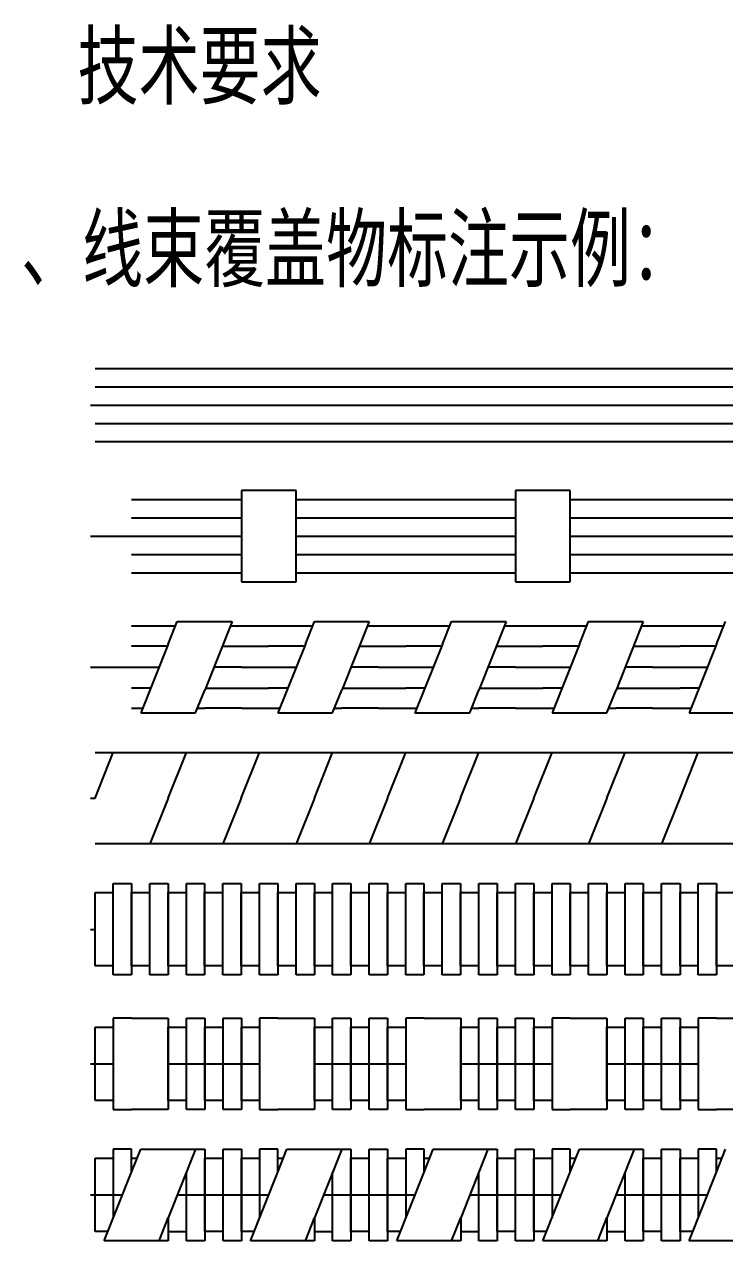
# Model space of a CAD drawing. Header units: inches. Extents: x 47316 to 59086, y 3141 to 11743.
# Drawn here: x 50306.6 to 50345, y 7560.2 to 7626.8 of the extents above; entities that cross this region are included whole.
import ezdxf

# ---------------------------------------------------------------- set-up
doc = ezdxf.new("R2010")
doc.units = ezdxf.units.IN
doc.header["$MEASUREMENT"] = 0
doc.styles.add('样式 100', font='SimSun.ttf', dxfattribs={"width": 0.7, "height": 3.5})

msp = doc.modelspace()

# ---------------------------------------------------------------- linework, layer by layer
at = {"color": 0, "lineweight": -3}
for p, q in [((50310.496, 7607.933), (50312.497, 7607.933)), ((50312.497, 7607.933), (50314.498, 7607.933)), ((50314.498, 7607.933), (50316.5, 7607.933)), ((50316.5, 7607.933), (50318.501, 7607.933)), ((50318.501, 7607.933), (50320.514, 7607.933)), ((50320.514, 7607.933), (50322.516, 7607.933)), ((50322.516, 7607.933), (50324.517, 7607.933)), ((50324.517, 7607.933), (50326.518, 7607.933)), ((50326.518, 7607.933), (50328.519, 7607.933)), ((50328.519, 7607.933), (50330.521, 7607.933)), ((50330.521, 7607.933), (50332.534, 7607.933)), ((50332.534, 7607.933), (50334.535, 7607.933)), ((50334.535, 7607.933), (50336.537, 7607.933)), ((50336.537, 7607.933), (50338.538, 7607.933)), ((50338.538, 7607.933), (50340.539, 7607.933)), ((50340.539, 7607.933), (50342.553, 7607.933)), ((50342.553, 7607.933), (50344.554, 7607.933)), ((50344.554, 7607.933), (50346.555, 7607.933)), ((50310.496, 7606.932), (50312.497, 7606.932)), ((50312.497, 7606.932), (50314.498, 7606.932)), ((50314.498, 7606.932), (50316.5, 7606.932)), ((50316.5, 7606.932), (50318.501, 7606.932)), ((50318.501, 7606.932), (50320.514, 7606.932)), ((50320.514, 7606.932), (50322.516, 7606.932)), ((50322.516, 7606.932), (50324.517, 7606.932)), ((50324.517, 7606.932), (50326.518, 7606.932)), ((50326.518, 7606.932), (50328.519, 7606.932)), ((50328.519, 7606.932), (50330.521, 7606.932)), ((50330.521, 7606.932), (50332.534, 7606.932)), ((50332.534, 7606.932), (50334.535, 7606.932)), ((50334.535, 7606.932), (50336.537, 7606.932)), ((50336.537, 7606.932), (50338.538, 7606.932)), ((50338.538, 7606.932), (50340.539, 7606.932)), ((50340.539, 7606.932), (50342.553, 7606.932)), ((50342.553, 7606.932), (50344.554, 7606.932)), ((50344.554, 7606.932), (50346.555, 7606.932)), ((50310.249, 7605.932), (50310.496, 7605.932)), ((50310.496, 7605.932), (50312.497, 7605.932)), ((50312.497, 7605.932), (50314.498, 7605.932)), ((50314.498, 7605.932), (50316.5, 7605.932)), ((50316.5, 7605.932), (50318.501, 7605.932)), ((50318.501, 7605.932), (50320.514, 7605.932)), ((50320.514, 7605.932), (50322.516, 7605.932)), ((50322.516, 7605.932), (50324.517, 7605.932)), ((50324.517, 7605.932), (50326.518, 7605.932)), ((50326.518, 7605.932), (50328.519, 7605.932)), ((50328.519, 7605.932), (50330.521, 7605.932)), ((50330.521, 7605.932), (50332.534, 7605.932)), ((50332.534, 7605.932), (50334.535, 7605.932)), ((50334.535, 7605.932), (50336.537, 7605.932)), ((50336.537, 7605.932), (50338.538, 7605.932)), ((50338.538, 7605.932), (50340.539, 7605.932)), ((50340.539, 7605.932), (50342.553, 7605.932)), ((50342.553, 7605.932), (50344.554, 7605.932)), ((50344.554, 7605.932), (50346.555, 7605.932)), ((50310.496, 7604.931), (50312.497, 7604.931)), ((50312.497, 7604.931), (50314.498, 7604.931)), ((50314.498, 7604.931), (50316.5, 7604.931)), ((50316.5, 7604.931), (50318.501, 7604.931)), ((50318.501, 7604.931), (50320.514, 7604.931)), ((50320.514, 7604.931), (50322.516, 7604.931)), ((50322.516, 7604.931), (50324.517, 7604.931)), ((50324.517, 7604.931), (50326.518, 7604.931)), ((50326.518, 7604.931), (50328.519, 7604.931)), ((50328.519, 7604.931), (50330.521, 7604.931)), ((50330.521, 7604.931), (50332.534, 7604.931)), ((50332.534, 7604.931), (50334.535, 7604.931)), ((50334.535, 7604.931), (50336.537, 7604.931)), ((50336.537, 7604.931), (50338.538, 7604.931)), ((50338.538, 7604.931), (50340.539, 7604.931)), ((50340.539, 7604.931), (50342.553, 7604.931)), ((50342.553, 7604.931), (50344.554, 7604.931)), ((50344.554, 7604.931), (50346.555, 7604.931)), ((50310.496, 7603.93), (50312.497, 7603.93)), ((50312.497, 7603.93), (50314.498, 7603.93)), ((50314.498, 7603.93), (50316.5, 7603.93)), ((50316.5, 7603.93), (50318.501, 7603.93)), ((50318.501, 7603.93), (50320.514, 7603.93)), ((50320.514, 7603.93), (50322.516, 7603.93)), ((50322.516, 7603.93), (50324.517, 7603.93)), ((50324.517, 7603.93), (50326.518, 7603.93)), ((50326.518, 7603.93), (50328.519, 7603.93)), ((50328.519, 7603.93), (50330.521, 7603.93)), ((50330.521, 7603.93), (50332.534, 7603.93)), ((50332.534, 7603.93), (50334.535, 7603.93)), ((50334.535, 7603.93), (50336.537, 7603.93)), ((50336.537, 7603.93), (50338.538, 7603.93)), ((50338.538, 7603.93), (50340.539, 7603.93)), ((50340.539, 7603.93), (50342.553, 7603.93)), ((50342.553, 7603.93), (50344.554, 7603.93)), ((50344.554, 7603.93), (50346.555, 7603.93)), ((50312.497, 7600.756), (50314.511, 7600.756)), ((50314.511, 7600.756), (50316.512, 7600.756)), ((50316.512, 7600.756), (50318.513, 7600.756)), ((50320.008, 7601.262), (50318.513, 7601.262)), ((50318.513, 7601.262), (50318.513, 7596.247)), ((50321.515, 7601.262), (50320.008, 7601.262)), ((50321.515, 7596.247), (50321.515, 7601.262)), ((50321.515, 7600.756), (50323.516, 7600.756)), ((50323.516, 7600.756), (50325.518, 7600.756)), ((50325.518, 7600.756), (50327.519, 7600.756)), ((50327.519, 7600.756), (50329.532, 7600.756)), ((50329.532, 7600.756), (50331.534, 7600.756)), ((50331.534, 7600.756), (50333.535, 7600.756)), ((50335.042, 7601.262), (50333.535, 7601.262)), ((50333.535, 7601.262), (50333.535, 7596.247)), ((50336.537, 7601.262), (50335.042, 7601.262)), ((50336.537, 7596.247), (50336.537, 7601.262)), ((50336.537, 7600.756), (50338.538, 7600.756)), ((50338.538, 7600.756), (50340.539, 7600.756)), ((50340.539, 7600.756), (50342.553, 7600.756)), ((50342.553, 7600.756), (50344.554, 7600.756)), ((50344.554, 7600.756), (50346.555, 7600.756)), ((50312.497, 7599.755), (50314.511, 7599.755)), ((50314.511, 7599.755), (50316.512, 7599.755)), ((50316.512, 7599.755), (50318.513, 7599.755)), ((50321.515, 7599.755), (50323.516, 7599.755)), ((50323.516, 7599.755), (50325.518, 7599.755)), ((50325.518, 7599.755), (50327.519, 7599.755)), ((50327.519, 7599.755), (50329.532, 7599.755)), ((50329.532, 7599.755), (50331.534, 7599.755)), ((50331.534, 7599.755), (50333.535, 7599.755)), ((50336.537, 7599.755), (50338.538, 7599.755)), ((50338.538, 7599.755), (50340.539, 7599.755)), ((50340.539, 7599.755), (50342.553, 7599.755)), ((50342.553, 7599.755), (50344.554, 7599.755)), ((50344.554, 7599.755), (50346.555, 7599.755)), ((50310.249, 7598.754), (50312.497, 7598.754)), ((50312.497, 7598.754), (50314.511, 7598.754)), ((50314.511, 7598.754), (50316.512, 7598.754)), ((50316.512, 7598.754), (50318.513, 7598.754)), ((50321.515, 7598.754), (50323.516, 7598.754)), ((50323.516, 7598.754), (50325.518, 7598.754)), ((50325.518, 7598.754), (50327.519, 7598.754)), ((50327.519, 7598.754), (50329.532, 7598.754)), ((50329.532, 7598.754), (50331.534, 7598.754)), ((50331.534, 7598.754), (50333.535, 7598.754)), ((50336.537, 7598.754), (50338.538, 7598.754)), ((50338.538, 7598.754), (50340.539, 7598.754)), ((50340.539, 7598.754), (50342.553, 7598.754)), ((50342.553, 7598.754), (50344.554, 7598.754)), ((50344.554, 7598.754), (50346.555, 7598.754)), ((50312.497, 7597.754), (50314.511, 7597.754)), ((50314.511, 7597.754), (50316.512, 7597.754)), ((50316.512, 7597.754), (50318.513, 7597.754)), ((50321.515, 7597.754), (50323.516, 7597.754)), ((50323.516, 7597.754), (50325.518, 7597.754)), ((50325.518, 7597.754), (50327.519, 7597.754)), ((50327.519, 7597.754), (50329.532, 7597.754)), ((50329.532, 7597.754), (50331.534, 7597.754)), ((50331.534, 7597.754), (50333.535, 7597.754)), ((50336.537, 7597.754), (50338.538, 7597.754)), ((50338.538, 7597.754), (50340.539, 7597.754)), ((50340.539, 7597.754), (50342.553, 7597.754)), ((50342.553, 7597.754), (50344.554, 7597.754)), ((50344.554, 7597.754), (50346.555, 7597.754)), ((50312.497, 7596.753), (50314.511, 7596.753)), ((50314.511, 7596.753), (50316.512, 7596.753)), ((50316.512, 7596.753), (50318.513, 7596.753)), ((50321.515, 7596.753), (50323.516, 7596.753)), ((50323.516, 7596.753), (50325.518, 7596.753)), ((50325.518, 7596.753), (50327.519, 7596.753)), ((50327.519, 7596.753), (50329.532, 7596.753)), ((50329.532, 7596.753), (50331.534, 7596.753)), ((50331.534, 7596.753), (50333.535, 7596.753)), ((50336.537, 7596.753), (50338.538, 7596.753)), ((50338.538, 7596.753), (50340.539, 7596.753)), ((50340.539, 7596.753), (50342.553, 7596.753)), ((50342.553, 7596.753), (50344.554, 7596.753)), ((50344.554, 7596.753), (50346.555, 7596.753)), ((50318.513, 7596.247), (50320.008, 7596.247)), ((50320.008, 7596.247), (50321.515, 7596.247)), ((50333.535, 7596.247), (50335.042, 7596.247)), ((50335.042, 7596.247), (50336.537, 7596.247)), ((50314.498, 7592.837), (50315.005, 7594.085)), ((50315.005, 7594.085), (50316.512, 7594.085)), ((50316.512, 7594.085), (50318.007, 7594.085)), ((50318.007, 7594.085), (50316.512, 7590.329)), ((50322.022, 7592.837), (50322.516, 7594.085)), ((50322.516, 7594.085), (50324.023, 7594.085)), ((50324.023, 7594.085), (50325.518, 7594.085)), ((50325.518, 7594.085), (50324.023, 7590.329)), ((50329.532, 7592.837), (50330.027, 7594.085)), ((50330.027, 7594.085), (50331.534, 7594.085)), ((50331.534, 7594.085), (50333.028, 7594.085)), ((50333.028, 7594.085), (50331.534, 7590.329)), ((50337.043, 7592.837), (50337.537, 7594.085)), ((50337.537, 7594.085), (50339.044, 7594.085)), ((50339.044, 7594.085), (50340.539, 7594.085)), ((50340.539, 7594.085), (50339.044, 7590.329)), ((50344.554, 7592.837), (50345.048, 7594.085)), ((50312.497, 7593.838), (50314.498, 7593.838)), ((50314.498, 7593.838), (50314.906, 7593.838)), ((50317.908, 7593.838), (50318.513, 7593.838)), ((50318.513, 7593.838), (50320.008, 7593.838)), ((50320.008, 7593.838), (50322.022, 7593.838)), ((50322.022, 7593.838), (50322.417, 7593.838)), ((50325.419, 7593.838), (50326.024, 7593.838)), ((50326.024, 7593.838), (50327.519, 7593.838)), ((50327.519, 7593.838), (50329.532, 7593.838)), ((50329.532, 7593.838), (50329.928, 7593.838)), ((50332.93, 7593.838), (50333.535, 7593.838)), ((50333.535, 7593.838), (50335.03, 7593.838)), ((50335.042, 7593.838), (50337.043, 7593.838)), ((50337.043, 7593.838), (50337.438, 7593.838)), ((50340.44, 7593.838), (50341.046, 7593.838)), ((50341.046, 7593.838), (50342.553, 7593.838)), ((50342.553, 7593.838), (50344.554, 7593.838)), ((50344.554, 7593.838), (50344.949, 7593.838)), ((50314.449, 7592.726), (50312.497, 7592.726)), ((50314.498, 7592.837), (50313.004, 7589.082)), ((50317.463, 7592.726), (50318.513, 7592.726)), ((50318.513, 7592.726), (50320.008, 7592.726)), ((50321.96, 7592.726), (50320.008, 7592.726)), ((50322.022, 7592.837), (50320.514, 7589.082)), ((50324.974, 7592.726), (50326.024, 7592.726)), ((50326.024, 7592.726), (50327.519, 7592.726)), ((50329.483, 7592.726), (50327.519, 7592.726)), ((50329.532, 7592.837), (50328.025, 7589.082)), ((50332.485, 7592.726), (50333.535, 7592.726)), ((50333.535, 7592.726), (50335.03, 7592.726)), ((50336.994, 7592.726), (50335.042, 7592.726)), ((50337.043, 7592.837), (50335.536, 7589.082)), ((50339.996, 7592.726), (50341.046, 7592.726)), ((50341.046, 7592.726), (50342.553, 7592.726)), ((50344.505, 7592.726), (50342.553, 7592.726)), ((50344.554, 7592.837), (50343.047, 7589.082)), ((50310.249, 7591.577), (50312.497, 7591.577)), ((50312.497, 7591.577), (50314.004, 7591.577)), ((50318.513, 7591.577), (50317.006, 7591.577)), ((50318.513, 7591.577), (50320.008, 7591.577)), ((50320.008, 7591.577), (50321.515, 7591.577)), ((50326.024, 7591.577), (50324.517, 7591.577)), ((50326.024, 7591.577), (50327.519, 7591.577)), ((50327.519, 7591.577), (50329.026, 7591.577)), ((50333.535, 7591.577), (50332.028, 7591.577)), ((50333.535, 7591.577), (50335.03, 7591.577)), ((50335.03, 7591.577), (50335.042, 7591.577)), ((50335.042, 7591.577), (50336.537, 7591.577)), ((50341.046, 7591.577), (50339.539, 7591.577)), ((50341.046, 7591.577), (50342.553, 7591.577)), ((50342.553, 7591.577), (50344.047, 7591.577)), ((50313.547, 7590.428), (50312.497, 7590.428)), ((50316.006, 7589.082), (50316.512, 7590.329)), ((50316.561, 7590.428), (50318.513, 7590.428)), ((50318.513, 7590.428), (50320.008, 7590.428)), ((50321.058, 7590.428), (50320.008, 7590.428)), ((50323.516, 7589.082), (50324.023, 7590.329)), ((50324.072, 7590.428), (50326.024, 7590.428)), ((50326.024, 7590.428), (50327.519, 7590.428)), ((50328.581, 7590.428), (50327.519, 7590.428)), ((50331.027, 7589.082), (50331.534, 7590.329)), ((50331.583, 7590.428), (50333.535, 7590.428)), ((50333.535, 7590.428), (50335.03, 7590.428)), ((50336.092, 7590.428), (50335.042, 7590.428)), ((50338.538, 7589.082), (50339.044, 7590.329)), ((50339.094, 7590.428), (50341.046, 7590.428)), ((50341.046, 7590.428), (50342.553, 7590.428)), ((50343.603, 7590.428), (50342.553, 7590.428)), ((50312.497, 7589.329), (50313.103, 7589.329)), ((50313.004, 7589.082), (50314.498, 7589.082)), ((50314.498, 7589.082), (50316.006, 7589.082)), ((50316.104, 7589.329), (50316.512, 7589.329)), ((50318.513, 7589.329), (50316.512, 7589.329)), ((50318.513, 7589.329), (50320.008, 7589.329)), ((50320.008, 7589.329), (50320.613, 7589.329)), ((50320.514, 7589.082), (50322.022, 7589.082)), ((50322.022, 7589.082), (50323.516, 7589.082)), ((50323.615, 7589.329), (50324.023, 7589.329)), ((50326.024, 7589.329), (50324.023, 7589.329)), ((50326.024, 7589.329), (50327.519, 7589.329)), ((50327.519, 7589.329), (50328.124, 7589.329)), ((50328.025, 7589.082), (50329.532, 7589.082)), ((50329.532, 7589.082), (50331.027, 7589.082)), ((50331.126, 7589.329), (50331.534, 7589.329)), ((50333.535, 7589.329), (50331.534, 7589.329)), ((50333.535, 7589.329), (50335.03, 7589.329)), ((50335.042, 7589.329), (50335.635, 7589.329)), ((50335.536, 7589.082), (50337.043, 7589.082)), ((50337.043, 7589.082), (50338.538, 7589.082)), ((50338.637, 7589.329), (50339.044, 7589.329)), ((50341.046, 7589.329), (50339.044, 7589.329)), ((50341.046, 7589.329), (50342.553, 7589.329)), ((50342.553, 7589.329), (50343.146, 7589.329)), ((50343.047, 7589.082), (50344.554, 7589.082)), ((50344.554, 7589.082), (50346.049, 7589.082)), ((50310.496, 7584.4), (50311.497, 7586.908)), ((50310.496, 7586.908), (50312.497, 7586.908)), ((50312.497, 7586.908), (50314.498, 7586.908)), ((50314.498, 7584.4), (50315.499, 7586.908)), ((50314.498, 7586.908), (50316.5, 7586.908)), ((50316.5, 7586.908), (50318.501, 7586.908)), ((50318.501, 7584.4), (50319.502, 7586.908)), ((50318.501, 7586.908), (50320.514, 7586.908)), ((50320.514, 7586.908), (50322.516, 7586.908)), ((50322.516, 7584.4), (50323.516, 7586.908)), ((50322.516, 7586.908), (50324.517, 7586.908)), ((50324.517, 7586.908), (50326.518, 7586.908)), ((50326.518, 7584.4), (50327.519, 7586.908)), ((50326.518, 7586.908), (50328.519, 7586.908)), ((50328.519, 7586.908), (50330.521, 7586.908)), ((50330.521, 7584.4), (50331.534, 7586.908)), ((50330.521, 7586.908), (50332.534, 7586.908)), ((50332.534, 7586.908), (50334.535, 7586.908)), ((50334.535, 7584.4), (50335.536, 7586.908)), ((50334.535, 7586.908), (50336.537, 7586.908)), ((50336.537, 7586.908), (50338.538, 7586.908)), ((50338.538, 7584.4), (50339.539, 7586.908)), ((50338.538, 7586.908), (50340.539, 7586.908)), ((50340.539, 7586.908), (50342.54, 7586.908)), ((50342.553, 7584.4), (50343.553, 7586.908)), ((50342.553, 7586.908), (50344.554, 7586.908)), ((50344.554, 7586.908), (50346.555, 7586.908)), ((50310.249, 7584.4), (50310.496, 7584.4)), ((50314.498, 7584.4), (50313.498, 7581.904)), ((50318.501, 7584.4), (50317.5, 7581.904)), ((50322.516, 7584.4), (50321.515, 7581.904)), ((50326.518, 7584.4), (50325.518, 7581.904)), ((50330.521, 7584.4), (50329.52, 7581.904)), ((50334.535, 7584.4), (50333.535, 7581.904)), ((50338.538, 7584.4), (50337.537, 7581.904)), ((50342.54, 7584.4), (50341.54, 7581.904)), ((50312.497, 7581.904), (50310.496, 7581.904)), ((50314.498, 7581.904), (50312.497, 7581.904)), ((50316.5, 7581.904), (50314.498, 7581.904)), ((50318.501, 7581.904), (50316.5, 7581.904)), ((50320.514, 7581.904), (50318.501, 7581.904)), ((50322.516, 7581.904), (50320.514, 7581.904)), ((50324.517, 7581.904), (50322.516, 7581.904)), ((50326.518, 7581.904), (50324.517, 7581.904)), ((50328.519, 7581.904), (50326.518, 7581.904)), ((50330.521, 7581.904), (50328.519, 7581.904)), ((50332.534, 7581.904), (50330.521, 7581.904)), ((50334.535, 7581.904), (50332.534, 7581.904)), ((50336.537, 7581.904), (50334.535, 7581.904)), ((50338.538, 7581.904), (50336.537, 7581.904)), ((50340.539, 7581.904), (50338.538, 7581.904)), ((50342.54, 7581.904), (50340.539, 7581.904)), ((50344.554, 7581.904), (50342.553, 7581.904)), ((50346.555, 7581.904), (50344.554, 7581.904)), ((50311.497, 7579.73), (50312.497, 7579.73)), ((50311.497, 7574.727), (50311.497, 7579.73)), ((50312.497, 7579.73), (50312.497, 7574.727)), ((50313.498, 7579.73), (50314.498, 7579.73)), ((50313.498, 7574.727), (50313.498, 7579.73)), ((50314.498, 7579.73), (50314.498, 7574.727)), ((50315.499, 7579.73), (50316.5, 7579.73)), ((50315.499, 7574.727), (50315.499, 7579.73)), ((50316.5, 7579.73), (50316.5, 7574.727)), ((50317.5, 7579.73), (50318.501, 7579.73)), ((50317.5, 7574.727), (50317.5, 7579.73)), ((50318.501, 7579.73), (50318.501, 7574.727)), ((50319.502, 7579.73), (50320.514, 7579.73)), ((50319.502, 7574.727), (50319.502, 7579.73)), ((50320.514, 7579.73), (50320.514, 7574.727)), ((50321.515, 7579.73), (50322.516, 7579.73)), ((50321.515, 7574.727), (50321.515, 7579.73)), ((50322.516, 7579.73), (50322.516, 7574.727)), ((50323.516, 7579.73), (50324.517, 7579.73)), ((50323.516, 7574.727), (50323.516, 7579.73)), ((50324.517, 7579.73), (50324.517, 7574.727)), ((50325.518, 7579.73), (50326.518, 7579.73)), ((50325.518, 7574.727), (50325.518, 7579.73)), ((50326.518, 7579.73), (50326.518, 7574.727)), ((50327.519, 7579.73), (50328.519, 7579.73)), ((50327.519, 7574.727), (50327.519, 7579.73)), ((50328.519, 7579.73), (50328.519, 7574.727)), ((50329.52, 7579.73), (50330.521, 7579.73)), ((50329.52, 7574.727), (50329.52, 7579.73)), ((50330.521, 7579.73), (50330.521, 7574.727)), ((50331.534, 7579.73), (50332.534, 7579.73)), ((50331.534, 7574.727), (50331.534, 7579.73)), ((50332.534, 7579.73), (50332.534, 7574.727)), ((50333.535, 7579.73), (50334.535, 7579.73)), ((50333.535, 7574.727), (50333.535, 7579.73)), ((50334.535, 7579.73), (50334.535, 7574.727)), ((50335.536, 7579.73), (50336.537, 7579.73)), ((50335.536, 7574.727), (50335.536, 7579.73)), ((50336.537, 7579.73), (50336.537, 7574.727)), ((50337.537, 7579.73), (50338.538, 7579.73)), ((50337.537, 7574.727), (50337.537, 7579.73)), ((50338.538, 7579.73), (50338.538, 7574.727)), ((50339.539, 7579.73), (50340.539, 7579.73)), ((50339.539, 7574.727), (50339.539, 7579.73)), ((50340.539, 7579.73), (50340.539, 7574.727)), ((50341.54, 7579.73), (50342.553, 7579.73)), ((50341.54, 7574.727), (50341.54, 7579.73)), ((50342.553, 7579.73), (50342.553, 7574.727)), ((50343.553, 7579.73), (50344.554, 7579.73)), ((50343.553, 7574.727), (50343.553, 7579.73)), ((50344.554, 7579.73), (50344.554, 7574.727)), ((50310.496, 7575.221), (50310.496, 7579.236)), ((50310.496, 7579.236), (50311.497, 7579.236)), ((50312.497, 7575.221), (50312.497, 7579.236)), ((50312.497, 7579.236), (50313.498, 7579.236)), ((50314.498, 7575.221), (50314.498, 7579.236)), ((50314.498, 7579.236), (50315.499, 7579.236)), ((50316.5, 7575.221), (50316.5, 7579.236)), ((50316.5, 7579.236), (50317.5, 7579.236)), ((50318.501, 7575.221), (50318.501, 7579.236)), ((50318.501, 7579.236), (50319.502, 7579.236)), ((50320.514, 7575.221), (50320.514, 7579.236)), ((50320.514, 7579.236), (50321.515, 7579.236)), ((50322.516, 7575.221), (50322.516, 7579.236)), ((50322.516, 7579.236), (50323.516, 7579.236)), ((50324.517, 7575.221), (50324.517, 7579.236)), ((50324.517, 7579.236), (50325.518, 7579.236)), ((50326.518, 7575.221), (50326.518, 7579.236)), ((50326.518, 7579.236), (50327.519, 7579.236)), ((50328.519, 7575.221), (50328.519, 7579.236)), ((50328.519, 7579.236), (50329.52, 7579.236)), ((50330.521, 7575.221), (50330.521, 7579.236)), ((50330.521, 7579.236), (50331.534, 7579.236)), ((50332.534, 7575.221), (50332.534, 7579.236)), ((50332.534, 7579.236), (50333.535, 7579.236)), ((50334.535, 7575.221), (50334.535, 7579.236)), ((50334.535, 7579.236), (50335.536, 7579.236)), ((50336.537, 7575.221), (50336.537, 7579.236)), ((50336.537, 7579.236), (50337.537, 7579.236)), ((50338.538, 7575.221), (50338.538, 7579.236)), ((50338.538, 7579.236), (50339.539, 7579.236)), ((50340.539, 7575.221), (50340.539, 7579.236)), ((50340.539, 7579.236), (50341.54, 7579.236)), ((50342.553, 7575.221), (50342.553, 7579.236)), ((50342.553, 7579.236), (50343.553, 7579.236)), ((50344.554, 7575.221), (50344.554, 7579.236)), ((50344.554, 7579.236), (50345.555, 7579.236)), ((50310.249, 7577.223), (50310.496, 7577.223)), ((50311.497, 7575.221), (50310.496, 7575.221)), ((50312.497, 7574.727), (50311.497, 7574.727)), ((50313.498, 7575.221), (50312.497, 7575.221)), ((50314.498, 7574.727), (50313.498, 7574.727)), ((50315.499, 7575.221), (50314.498, 7575.221)), ((50316.5, 7574.727), (50315.499, 7574.727)), ((50317.5, 7575.221), (50316.5, 7575.221)), ((50318.501, 7574.727), (50317.5, 7574.727)), ((50319.502, 7575.221), (50318.501, 7575.221)), ((50320.514, 7574.727), (50319.502, 7574.727)), ((50321.515, 7575.221), (50320.514, 7575.221)), ((50322.516, 7574.727), (50321.515, 7574.727)), ((50323.516, 7575.221), (50322.516, 7575.221)), ((50324.517, 7574.727), (50323.516, 7574.727)), ((50325.518, 7575.221), (50324.517, 7575.221)), ((50326.518, 7574.727), (50325.518, 7574.727)), ((50327.519, 7575.221), (50326.518, 7575.221)), ((50328.519, 7574.727), (50327.519, 7574.727)), ((50329.52, 7575.221), (50328.519, 7575.221)), ((50330.521, 7574.727), (50329.52, 7574.727)), ((50331.534, 7575.221), (50330.521, 7575.221)), ((50332.534, 7574.727), (50331.534, 7574.727)), ((50333.535, 7575.221), (50332.534, 7575.221)), ((50334.535, 7574.727), (50333.535, 7574.727)), ((50335.536, 7575.221), (50334.535, 7575.221)), ((50336.537, 7574.727), (50335.536, 7574.727)), ((50337.537, 7575.221), (50336.537, 7575.221)), ((50338.538, 7574.727), (50337.537, 7574.727)), ((50339.539, 7575.221), (50338.538, 7575.221)), ((50340.539, 7574.727), (50339.539, 7574.727)), ((50341.54, 7575.221), (50340.539, 7575.221)), ((50342.553, 7574.727), (50341.54, 7574.727)), ((50343.553, 7575.221), (50342.553, 7575.221)), ((50344.554, 7574.727), (50343.553, 7574.727)), ((50345.555, 7575.221), (50344.554, 7575.221)), ((50312.497, 7572.355), (50311.497, 7572.355)), ((50311.497, 7572.355), (50311.497, 7567.352)), ((50312.497, 7572.355), (50314.498, 7572.355)), ((50314.498, 7572.355), (50314.498, 7567.352)), ((50315.511, 7572.355), (50316.512, 7572.355)), ((50315.511, 7567.352), (50315.511, 7572.355)), ((50316.512, 7572.355), (50316.512, 7567.352)), ((50317.513, 7572.355), (50318.513, 7572.355)), ((50317.513, 7567.352), (50317.513, 7572.355)), ((50318.513, 7572.355), (50318.513, 7567.352)), ((50320.514, 7572.355), (50319.514, 7572.355)), ((50319.514, 7572.355), (50319.514, 7567.352)), ((50320.514, 7572.355), (50322.516, 7572.355)), ((50322.516, 7572.355), (50322.516, 7567.352)), ((50323.516, 7572.355), (50324.517, 7572.355)), ((50323.516, 7567.352), (50323.516, 7572.355)), ((50324.517, 7572.355), (50324.517, 7567.352)), ((50325.518, 7572.355), (50326.518, 7572.355)), ((50325.518, 7567.352), (50325.518, 7572.355)), ((50326.518, 7572.355), (50326.518, 7567.352)), ((50328.532, 7572.355), (50327.519, 7572.355)), ((50327.519, 7572.355), (50327.519, 7567.352)), ((50328.532, 7572.355), (50330.533, 7572.355)), ((50330.533, 7572.355), (50330.533, 7567.352)), ((50331.534, 7572.355), (50332.534, 7572.355)), ((50331.534, 7567.352), (50331.534, 7572.355)), ((50332.534, 7572.355), (50332.534, 7567.352)), ((50333.535, 7572.355), (50334.535, 7572.355)), ((50333.535, 7567.352), (50333.535, 7572.355)), ((50334.535, 7572.355), (50334.535, 7567.352)), ((50336.537, 7572.355), (50335.536, 7572.355)), ((50335.536, 7572.355), (50335.536, 7567.352)), ((50336.537, 7572.355), (50338.538, 7572.355)), ((50338.538, 7572.355), (50338.538, 7567.352)), ((50339.539, 7572.355), (50340.539, 7572.355)), ((50339.539, 7567.352), (50339.539, 7572.355)), ((50340.539, 7572.355), (50340.539, 7567.352)), ((50341.54, 7572.355), (50342.553, 7572.355)), ((50341.54, 7567.352), (50341.54, 7572.355)), ((50342.553, 7572.355), (50342.553, 7567.352)), ((50344.554, 7572.355), (50343.553, 7572.355)), ((50343.553, 7572.355), (50343.553, 7567.352)), ((50344.554, 7572.355), (50346.555, 7572.355)), ((50310.496, 7567.859), (50310.496, 7571.861)), ((50310.496, 7571.861), (50311.497, 7571.861)), ((50314.498, 7567.859), (50314.498, 7571.861)), ((50314.498, 7571.861), (50315.511, 7571.861)), ((50316.512, 7567.859), (50316.512, 7571.861)), ((50316.512, 7571.861), (50317.513, 7571.861)), ((50318.513, 7567.859), (50318.513, 7571.861)), ((50318.513, 7571.861), (50319.514, 7571.861)), ((50322.516, 7567.859), (50322.516, 7571.861)), ((50322.516, 7571.861), (50323.516, 7571.861)), ((50324.517, 7567.859), (50324.517, 7571.861)), ((50324.517, 7571.861), (50325.518, 7571.861)), ((50326.518, 7567.859), (50326.518, 7571.861)), ((50326.518, 7571.861), (50327.519, 7571.861)), ((50330.533, 7567.859), (50330.533, 7571.861)), ((50330.533, 7571.861), (50331.534, 7571.861)), ((50332.534, 7567.859), (50332.534, 7571.861)), ((50332.534, 7571.861), (50333.535, 7571.861)), ((50334.535, 7567.859), (50334.535, 7571.861)), ((50334.535, 7571.861), (50335.536, 7571.861)), ((50338.538, 7567.859), (50338.538, 7571.861)), ((50338.538, 7571.861), (50339.539, 7571.861)), ((50340.539, 7567.859), (50340.539, 7571.861)), ((50340.539, 7571.861), (50341.54, 7571.861)), ((50342.553, 7567.859), (50342.553, 7571.861)), ((50342.553, 7571.861), (50343.553, 7571.861)), ((50310.249, 7569.86), (50310.496, 7569.86)), ((50310.496, 7569.86), (50311.497, 7569.86)), ((50314.498, 7569.86), (50316.512, 7569.86)), ((50316.512, 7569.86), (50318.513, 7569.86)), ((50318.513, 7569.86), (50319.514, 7569.86)), ((50322.516, 7569.86), (50324.517, 7569.86)), ((50324.517, 7569.86), (50326.518, 7569.86)), ((50326.518, 7569.86), (50327.519, 7569.86)), ((50330.533, 7569.86), (50332.534, 7569.86)), ((50332.534, 7569.86), (50334.535, 7569.86)), ((50334.535, 7569.86), (50335.536, 7569.86)), ((50338.538, 7569.86), (50340.539, 7569.86)), ((50340.539, 7569.86), (50342.553, 7569.86)), ((50342.553, 7569.86), (50343.553, 7569.86)), ((50311.497, 7567.859), (50310.496, 7567.859)), ((50315.511, 7567.859), (50314.498, 7567.859)), ((50317.513, 7567.859), (50316.512, 7567.859)), ((50319.514, 7567.859), (50318.513, 7567.859)), ((50323.516, 7567.859), (50322.516, 7567.859)), ((50325.518, 7567.859), (50324.517, 7567.859)), ((50327.519, 7567.859), (50326.518, 7567.859)), ((50331.534, 7567.859), (50330.533, 7567.859)), ((50333.535, 7567.859), (50332.534, 7567.859)), ((50335.536, 7567.859), (50334.535, 7567.859)), ((50339.539, 7567.859), (50338.538, 7567.859)), ((50341.54, 7567.859), (50340.539, 7567.859)), ((50343.553, 7567.859), (50342.553, 7567.859)), ((50311.497, 7567.352), (50312.497, 7567.352)), ((50314.498, 7567.352), (50312.497, 7567.352)), ((50316.512, 7567.352), (50315.511, 7567.352)), ((50318.513, 7567.352), (50317.513, 7567.352)), ((50319.514, 7567.352), (50320.514, 7567.352)), ((50322.516, 7567.352), (50320.514, 7567.352)), ((50324.517, 7567.352), (50323.516, 7567.352)), ((50326.518, 7567.352), (50325.518, 7567.352)), ((50327.519, 7567.352), (50328.532, 7567.352)), ((50330.533, 7567.352), (50328.532, 7567.352)), ((50332.534, 7567.352), (50331.534, 7567.352)), ((50334.535, 7567.352), (50333.535, 7567.352)), ((50335.536, 7567.352), (50336.537, 7567.352)), ((50338.538, 7567.352), (50336.537, 7567.352)), ((50340.539, 7567.352), (50339.539, 7567.352)), ((50342.553, 7567.352), (50341.54, 7567.352)), ((50343.553, 7567.352), (50344.554, 7567.352)), ((50346.555, 7567.352), (50344.554, 7567.352)), ((50312.497, 7565.178), (50311.497, 7565.178)), ((50311.497, 7565.178), (50311.497, 7561.423)), ((50312.497, 7563.93), (50312.497, 7565.178)), ((50312.497, 7563.93), (50313.004, 7565.178)), ((50313.004, 7565.178), (50314.498, 7565.178)), ((50314.498, 7565.178), (50316.512, 7565.178)), ((50316.006, 7565.178), (50314.498, 7561.423)), ((50316.512, 7565.178), (50316.512, 7560.175)), ((50317.513, 7565.178), (50318.513, 7565.178)), ((50317.513, 7560.175), (50317.513, 7565.178)), ((50318.513, 7565.178), (50318.513, 7560.175)), ((50320.514, 7565.178), (50319.514, 7565.178)), ((50319.514, 7565.178), (50319.514, 7561.423)), ((50320.514, 7563.93), (50320.514, 7565.178)), ((50320.514, 7563.93), (50321.009, 7565.178)), ((50321.009, 7565.178), (50322.516, 7565.178)), ((50322.516, 7565.178), (50324.517, 7565.178)), ((50324.023, 7565.178), (50322.516, 7561.423)), ((50324.517, 7565.178), (50324.517, 7560.175)), ((50325.518, 7565.178), (50326.518, 7565.178)), ((50325.518, 7560.175), (50325.518, 7565.178)), ((50326.518, 7565.178), (50326.518, 7560.175)), ((50328.532, 7565.178), (50327.519, 7565.178)), ((50327.519, 7565.178), (50327.519, 7561.423)), ((50328.532, 7563.93), (50328.532, 7565.178)), ((50328.532, 7563.93), (50329.026, 7565.178)), ((50329.026, 7565.178), (50330.533, 7565.178)), ((50330.533, 7565.178), (50332.534, 7565.178)), ((50332.028, 7565.178), (50330.533, 7561.423)), ((50332.534, 7565.178), (50332.534, 7560.175)), ((50333.535, 7565.178), (50334.535, 7565.178)), ((50333.535, 7560.175), (50333.535, 7565.178)), ((50334.535, 7565.178), (50334.535, 7560.175)), ((50336.537, 7565.178), (50335.536, 7565.178)), ((50335.536, 7565.178), (50335.536, 7561.423)), ((50336.537, 7563.93), (50336.537, 7565.178)), ((50336.537, 7563.93), (50337.043, 7565.178)), ((50337.043, 7565.178), (50338.538, 7565.178)), ((50338.538, 7565.178), (50340.539, 7565.178)), ((50340.045, 7565.178), (50338.538, 7561.423)), ((50340.539, 7565.178), (50340.539, 7560.175)), ((50341.54, 7565.178), (50342.553, 7565.178)), ((50341.54, 7560.175), (50341.54, 7565.178)), ((50342.553, 7565.178), (50342.553, 7560.175)), ((50344.554, 7565.178), (50343.553, 7565.178)), ((50343.553, 7565.178), (50343.553, 7561.423)), ((50344.554, 7563.93), (50344.554, 7565.178)), ((50344.554, 7563.93), (50345.048, 7565.178)), ((50310.496, 7560.681), (50310.496, 7564.684)), ((50310.496, 7564.684), (50311.497, 7564.684)), ((50312.497, 7564.684), (50312.806, 7564.684)), ((50316.512, 7560.681), (50316.512, 7564.684)), ((50316.512, 7564.684), (50317.513, 7564.684)), ((50318.513, 7560.681), (50318.513, 7564.684)), ((50318.513, 7564.684), (50319.514, 7564.684)), ((50320.514, 7564.684), (50320.811, 7564.684)), ((50324.517, 7560.681), (50324.517, 7564.684)), ((50324.517, 7564.684), (50325.518, 7564.684)), ((50326.518, 7560.681), (50326.518, 7564.684)), ((50326.518, 7564.684), (50327.519, 7564.684)), ((50328.532, 7564.684), (50328.828, 7564.684)), ((50332.534, 7560.681), (50332.534, 7564.684)), ((50332.534, 7564.684), (50333.535, 7564.684)), ((50334.535, 7560.681), (50334.535, 7564.684)), ((50334.535, 7564.684), (50335.536, 7564.684)), ((50336.537, 7564.684), (50336.833, 7564.684)), ((50340.539, 7560.681), (50340.539, 7564.684)), ((50340.539, 7564.684), (50341.54, 7564.684)), ((50342.553, 7560.681), (50342.553, 7564.684)), ((50342.553, 7564.684), (50343.553, 7564.684)), ((50344.554, 7564.684), (50344.85, 7564.684)), ((50311.002, 7560.175), (50312.497, 7563.93)), ((50315.511, 7560.175), (50315.511, 7563.93)), ((50319.007, 7560.175), (50320.514, 7563.93)), ((50323.516, 7560.175), (50323.516, 7563.93)), ((50327.025, 7560.175), (50328.532, 7563.93)), ((50331.534, 7560.175), (50331.534, 7563.93)), ((50335.042, 7560.175), (50336.537, 7563.93)), ((50339.539, 7560.175), (50339.539, 7563.93)), ((50343.047, 7560.175), (50344.554, 7563.93)), ((50310.249, 7562.683), (50310.496, 7562.683)), ((50310.496, 7562.683), (50312.003, 7562.683)), ((50315.005, 7562.683), (50316.512, 7562.683)), ((50316.512, 7562.683), (50318.513, 7562.683)), ((50318.513, 7562.683), (50320.008, 7562.683)), ((50323.022, 7562.683), (50324.517, 7562.683)), ((50324.517, 7562.683), (50326.518, 7562.683)), ((50326.518, 7562.683), (50328.025, 7562.683)), ((50331.027, 7562.683), (50332.534, 7562.683)), ((50332.534, 7562.683), (50334.535, 7562.683)), ((50334.535, 7562.683), (50336.043, 7562.683)), ((50339.044, 7562.683), (50340.539, 7562.683)), ((50340.539, 7562.683), (50342.553, 7562.683)), ((50342.553, 7562.683), (50344.047, 7562.683)), ((50314.004, 7560.175), (50314.498, 7561.423)), ((50314.498, 7561.423), (50314.498, 7560.175)), ((50322.022, 7560.175), (50322.516, 7561.423)), ((50322.516, 7561.423), (50322.516, 7560.175)), ((50330.027, 7560.175), (50330.533, 7561.423)), ((50330.533, 7561.423), (50330.533, 7560.175)), ((50338.044, 7560.175), (50338.538, 7561.423)), ((50338.538, 7561.423), (50338.538, 7560.175)), ((50311.2, 7560.681), (50310.496, 7560.681)), ((50312.497, 7560.175), (50311.002, 7560.175)), ((50314.498, 7560.175), (50312.497, 7560.175)), ((50314.498, 7560.681), (50315.511, 7560.681)), ((50316.512, 7560.175), (50315.511, 7560.175)), ((50317.513, 7560.681), (50316.512, 7560.681)), ((50318.513, 7560.175), (50317.513, 7560.175)), ((50319.217, 7560.681), (50318.513, 7560.681)), ((50320.514, 7560.175), (50319.007, 7560.175)), ((50322.516, 7560.175), (50320.514, 7560.175)), ((50322.516, 7560.681), (50323.516, 7560.681)), ((50324.517, 7560.175), (50323.516, 7560.175)), ((50325.518, 7560.681), (50324.517, 7560.681)), ((50326.518, 7560.175), (50325.518, 7560.175)), ((50327.222, 7560.681), (50326.518, 7560.681)), ((50328.532, 7560.175), (50327.025, 7560.175)), ((50330.533, 7560.175), (50328.532, 7560.175)), ((50330.533, 7560.681), (50331.534, 7560.681)), ((50332.534, 7560.175), (50331.534, 7560.175)), ((50333.535, 7560.681), (50332.534, 7560.681)), ((50334.535, 7560.175), (50333.535, 7560.175)), ((50335.24, 7560.681), (50334.535, 7560.681)), ((50336.537, 7560.175), (50335.042, 7560.175)), ((50338.538, 7560.175), (50336.537, 7560.175)), ((50338.538, 7560.681), (50339.539, 7560.681)), ((50340.539, 7560.175), (50339.539, 7560.175)), ((50341.54, 7560.681), (50340.539, 7560.681)), ((50342.553, 7560.175), (50341.54, 7560.175)), ((50343.245, 7560.681), (50342.553, 7560.681)), ((50344.554, 7560.175), (50343.047, 7560.175)), ((50346.555, 7560.175), (50344.554, 7560.175))]:
    msp.add_line(p, q, dxfattribs=at)

# ---------------------------------------------------------------- texts
at = {"color": 0, "lineweight": -3, "style": '样式 100', "width": 0.7}
for s, p in [('技术要求', (50309.541, 7622.773)), ('、线束覆盖物标注示例：', (50306.446, 7612.769))]:
    msp.add_text(s, height=3.5, dxfattribs=at).set_placement(p)

doc.saveas('drawing.dxf')
